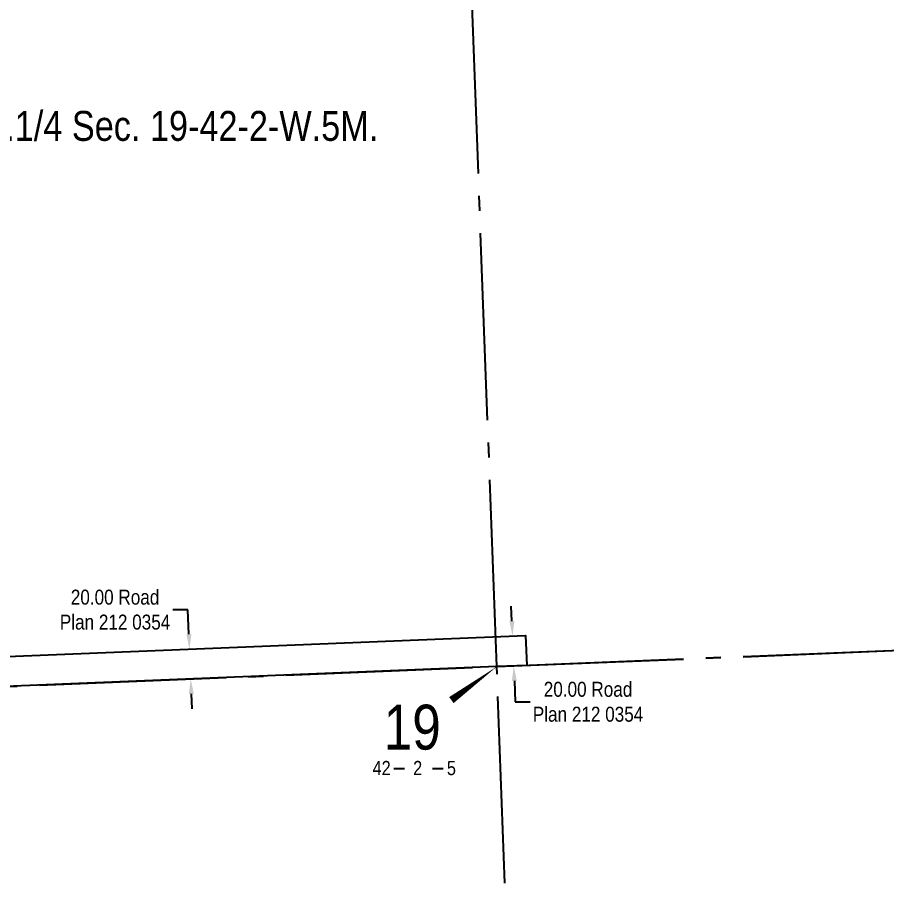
# Model space of a CAD drawing. Extents: x 665644 to 689199, y 5825051 to 5844826.
# Drawn here: x 683909 to 684490, y 5834704 to 5835286 of the extents above; entities that cross this region are included whole.
import ezdxf
from ezdxf.enums import TextEntityAlignment as Align

# ---------------------------------------------------------------- set-up
doc = ezdxf.new("R2010")
doc.units = 0
doc.header["$LTSCALE"] = 5
doc.header["$PDSIZE"] = 0.5
doc.linetypes.add('foc-QUARTERLINE', pattern=[33, 25, -3, 2, -3])
doc.layers.get('Defpoints').update_dxf_attribs({"color": 9})
for name, color, linetype in [('10', 1, 'Continuous'), ('9', 3, 'Continuous'), ('C-SYMBOL', 7, 'Continuous'), ('L-SECLBL', 7, 'Continuous'), ('L-SECQ', 8, 'foc-QUARTERLINE'), ('L-TITLEDB', 4, 'Continuous'), ('L-TITLEDB-T', 4, 'Continuous')]:
    doc.layers.add(name, color=color, linetype=linetype)
doc.styles.add('175L', font='ARIALN.TTF', dxfattribs={"height": 20})
doc.styles.add('80CG', font='ARIALN.TTF', dxfattribs={"height": 10})
doc.styles.add('80L', font='ARIALN.TTF', dxfattribs={"height": 10})
doc.styles.add('SIMPLEX', font='ARIALN.TTF')
doc.dimstyles.new('Compass 5 000', dxfattribs={"dimscale": 5, "dimtxt": 9, "dimasz": 2, "dimexe": 0.2, "dimexo": 0.0625, "dimgap": 0.5, "dimtad": 0, "dimtih": 1, "dimtoh": 1, "dimzin": 0, "dimdsep": 46, "dimtxsty": '80CG', "dimcen": 0.1, "dimse1": 1, "dimse2": 1, "dimclrd": 256, "dimclrt": 256, "dimaunit": 1, "dimadec": 4, "dimazin": 0, "dimtfac": 0.06, "dimtofl": 0, "dimtmove": 0, "dimatfit": 1, "dimfxl": 0.2, "dimtolj": 1, "dimtzin": 0, "dimlwd": -1, "dimarcsym": 0})

# ---------------------------------------------------------------- blocks, each defined once
blk = doc.blocks.new('L-SECLBL')
at = {"layer": '9', "color": 7}
for p, q in [((-5.08, -27.83), (-12.29, -27.83)), ((20.7, -27.83), (13.5, -27.83))]:
    blk.add_line(p, q, dxfattribs=at)
at = {"layer": '10', "color": 2, "style": 'SIMPLEX'}
blk.add_attdef('SEC', text='', height=30, dxfattribs=at).set_placement((0, 0), align=Align.MIDDLE)
at = {"layer": '10', "color": 5, "style": '80L'}
blk.add_attdef('TWP', text='', height=9.5, dxfattribs=at).set_placement((-14.43, -27.37), align=Align.MIDDLE_RIGHT)
blk.add_attdef('RGE', text='', height=9.5, dxfattribs=at).set_placement((3.62, -27.37), align=Align.MIDDLE_CENTER)
blk.add_attdef('MER', text='', height=9.5, dxfattribs=at).set_placement((23.17, -27.37), align=Align.MIDDLE_LEFT)
blk = doc.blocks.new('*D1398')
at = {"layer": 'Defpoints', "color": 0, "transparency": 16777216}
for p in [(684238.39, 5834872.53), (684239.9, 5834872.59), (684239.2, 5834852.55)]:
    blk.add_point(p, dxfattribs=at)
at = {"layer": 'L-TITLEDB-T', "transparency": 16777216}
for p, q in [((684239.5, 5834882.58), (684239.09, 5834892.57)), ((684241.11, 5834842.61), (684241.68, 5834828.61)), ((684241.68, 5834828.61), (684251.68, 5834828.61))]:
    blk.add_line(p, q, dxfattribs=at)
for points in [[(684241.16, 5834882.65), (684237.83, 5834882.51), (684239.9, 5834872.59)], [(684242.78, 5834842.68), (684239.45, 5834842.55), (684240.71, 5834852.61)]]:
    blk.add_solid(points, dxfattribs=at)
at = {"layer": 'L-TITLEDB-T', "transparency": 16777216, "insert": (684290.41, 5834828.61), "char_height": 10, "attachment_point": 5, "style": '80CG'}
blk.add_mtext('\\A1;20.00 Road\\PPlan 212 0354', dxfattribs=at)
blk = doc.blocks.new('*D2115')
at = {"layer": 'Defpoints', "color": 0, "transparency": 16777216}
for p in [(683959.03, 5834861.21), (684023.84, 5834863.84), (683959.84, 5834841.23)]:
    blk.add_point(p, dxfattribs=at)
at = {"layer": 'L-TITLEDB-T', "transparency": 16777216}
for p, q in [((684022.77, 5834890.21), (684012.77, 5834890.21)), ((684023.43, 5834873.83), (684022.77, 5834890.21)), ((684025.05, 5834833.86), (684025.45, 5834823.87))]:
    blk.add_line(p, q, dxfattribs=at)
for points in [[(684025.1, 5834873.9), (684021.76, 5834873.76), (684023.84, 5834863.84)], [(684026.71, 5834833.93), (684023.38, 5834833.79), (684024.64, 5834843.85)]]:
    blk.add_solid(points, dxfattribs=at)
at = {"layer": 'L-TITLEDB-T', "transparency": 16777216, "insert": (683974.04, 5834890.21), "char_height": 10, "attachment_point": 5, "style": '80CG'}
blk.add_mtext('\\A1;20.00 Road\\PPlan 212 0354', dxfattribs=at)

msp = doc.modelspace()

# ---------------------------------------------------------------- linework, layer by layer
at = {"layer": 'L-SECLBL', "flags": 128}
msp.add_lwpolyline([(684229.386, 5834852.148, 0, 5, 0), (684198.998, 5834829.776, 0, 0, 0)], format="xyseb", dxfattribs=at)
at = {"layer": 'L-SECQ', "flags": 128}
for points in [[(684229.386, 5834852.148), (684199.405, 5835655.416)], [(684229.279, 5834852.344), (685029.872, 5834884.75)], [(684229.386, 5834852.148), (685029.879, 5834884.55)], [(683428.872, 5834819.712), (684229.386, 5834852.148)], [(684259.349, 5834047.752), (684229.386, 5834852.148)]]:
    msp.add_lwpolyline(points, dxfattribs=at)
at = {"layer": 'L-TITLEDB', "flags": 128}
msp.add_lwpolyline([(683428.263, 5834839.704), (684248.56, 5834872.941), (684249.37, 5834852.957), (684229.386, 5834852.148), (683428.872, 5834819.712)], dxfattribs=at)

# ---------------------------------------------------------------- block references
at = {"layer": 'L-SECLBL'}
msp.add_blockref('L-SECLBL', (684172.817, 5834811.723), dxfattribs=at).add_auto_attribs({'SEC': '19', 'TWP': '42', 'RGE': '2', 'MER': '5'})

# ---------------------------------------------------------------- texts
at = {"layer": 'C-SYMBOL', "color": 3, "style": '175L'}
msp.add_text('N.W.1/4 Sec. 19-42-2-W.5M.', height=19.99752, dxfattribs=at).set_placement((684003.081, 5835197.736), align=Align.BOTTOM_CENTER)

# ---------------------------------------------------------------- dimensions: what is measured, and where the dimension line sits
at = {"layer": 'L-TITLEDB-T'}
for base, p1, p2, picture, middle in [((684023.835, 5834863.836), (683959.842, 5834841.226), (683959.032, 5834861.21), '*D2115', (683974.042, 5834890.21)), ((684239.9, 5834872.59), (684239.201, 5834852.545), (684238.391, 5834872.529), '*D1398', (684290.407, 5834828.608))]:
    dim = msp.add_linear_dim(base=base, p1=p1, p2=p2, angle=92.320297, text='20.00 Road\\PPlan 212 0354', dimstyle='Compass 5 000', dxfattribs=at)
    dim.commit()
    dim.dimension.update_dxf_attribs({"geometry": picture, "text_midpoint": middle, "dimtype": 161})

doc.saveas('drawing.dxf')
